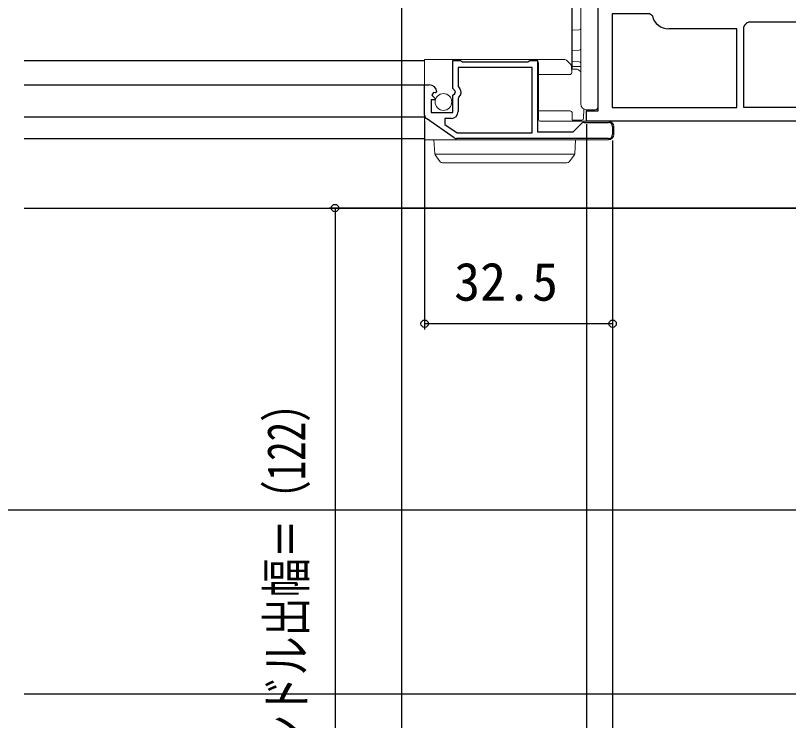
# Model space of a CAD drawing. Units: millimetres, scale not verified. Extents: x -525 to 525, y -783 to 778.
# Drawn here: x 129.4 to 263, y -352.3 to -230.4 of the extents above; entities that cross this region are included whole.
import ezdxf
from ezdxf.enums import TextEntityAlignment as Align

# ---------------------------------------------------------------- set-up
doc = ezdxf.new("R2010")
doc.units = ezdxf.units.MM
doc.header["$LTSCALE"] = 4
for name, color, linetype in [('0-3_YKK_11', 7, 'Continuous'), ('0-4_YKK_12', 2, 'Continuous'), ('0-7_YKK_D', 6, 'Continuous'), ('0-9_YSS_K', 3, 'Continuous')]:
    doc.layers.add(name, color=color, linetype=linetype)
doc.layers.add('0-5_YKK_13', color=4, linetype='Continuous', lineweight=18)
doc.styles.add('ＭＳ ゴシック', font='')
doc.styles.get('ＭＳ ゴシック').set_extended_font_data('MS Gothic')

msp = doc.modelspace()

# ---------------------------------------------------------------- linework, layer by layer
at = {"layer": '0-3_YKK_11'}
for p, q in [((205.248, -251.537), (200.428, -248.172)), ((227.719, -248.863), (231.929, -248.863)), ((232.629, -249.563), (232.629, -250.963)), ((231.929, -251.663), (205.649, -251.663))]:
    msp.add_line(p, q, dxfattribs=at)
for points in [[(284.129, -134.663), (284.129, -195.263), (312.129, -195.263), (312.129, -198.663), (310.229, -198.663), (309.729, -198.163), (309.229, -197.663), (284.129, -197.663), (284.129, -248.663), (282.629, -248.663), (282.629, -261.163), (284.129, -261.163), (284.129, -263.663), (280.129, -263.663), (280.129, -248.663), (228.129, -248.663), (228.129, -246.863), (230.129, -246.863), (230.129, -222.163), (233.429, -222.163)], [(239.51, -230.445), (239.024, -230.063), (232.529, -230.063), (232.529, -246.263)], [(281.729, -246.263), (255.329, -246.263), (255.329, -232.355), (255.505, -231.974)], [(255.84, -231.639), (256.221, -231.463), (281.729, -231.463), (281.729, -246.263)], [(232.529, -246.263), (254.129, -246.263), (254.129, -232.663), (242.329, -232.663)], [(202.228, -243.545), (201.977, -243.756), (201.658, -243.67), (201.388, -244.139), (201.965, -244.716), (201.862, -244.963), (201.229, -244.963), (201.229, -247.163), (205.029, -247.163), (205.029, -244.163), (205.329, -243.863), (205.482, -243.534), (205.029, -242.994), (205.029, -238.163), (206.355, -238.163), (206.529, -238.263), (206.702, -238.363), (217.955, -238.363), (218.129, -238.263), (218.302, -238.163), (219.629, -238.163), (219.629, -250.463), (225.829, -250.463), (227.224, -249.068)], [(205.743, -250.663), (218.729, -250.663), (218.729, -239.363), (205.929, -239.363), (205.929, -242.666), (206.171, -242.956)], [(200.129, -247.598), (200.129, -242.363), (200.933, -242.363)], [(206.036, -244.505), (205.929, -244.735), (205.929, -246.963)], [(204.729, -248.163), (203.629, -248.163), (203.629, -249.187), (205.743, -250.663)]]:
    msp.add_lwpolyline(points, dxfattribs=at)
for centre, radius, start, end in [((242.329, -229.763), 2.9, 193.60896, 269.99999), ((253.629, -229.763), 2.9, 310.32022, 319.67978), ((200.933, -243.663), 1.3, 5.2159, 90.00002), ((205.329, -243.663), 1.1, 310.00519, 40.00001), ((204.729, -246.963), 1.2, 270.00001, 359.99999), ((200.829, -247.598), 0.7, 180.00002, 235.08063), ((227.719, -249.563), 0.7, 89.99997, 134.99996), ((231.929, -249.563), 0.7, 0.00001, 89.99999), ((231.929, -250.963), 0.7, 270.00001, 359.99999), ((205.649, -250.963), 0.7, 235.08065, 270.00008)]:
    msp.add_arc(centre, radius, start, end, dxfattribs=at)
at = {"layer": '0-4_YKK_12'}
for p, q in [((225.629, -239.663), (225.629, -224.163)), ((130.879, -238.163), (200.129, -238.163)), ((130.879, -242.363), (200.129, -242.363)), ((200.129, -247.963), (130.879, -247.963)), ((130.879, -251.663), (200.129, -251.663)), ((130.879, -263.663), (280.629, -263.663))]:
    msp.add_line(p, q, dxfattribs=at)
at = {"layer": '0-5_YKK_13'}
for p, q in [((227.129, -225.163), (227.129, -245.663)), ((230.129, -245.663), (230.129, -225.163)), ((226.834, -232.868), (225.629, -232.889)), ((226.834, -236.368), (225.629, -236.389)), ((200.129, -237.963), (200.129, -238.663)), ((203.234, -237.963), (200.129, -237.963)), ((200.129, -242.363), (200.129, -238.663)), ((203.234, -237.963), (204.224, -237.963)), ((204.224, -237.963), (219.129, -237.963)), ((224.245, -237.963), (219.129, -237.963)), ((219.829, -238.663), (219.829, -247.163)), ((225.023, -238.451), (224.74, -238.168)), ((225.342, -238.769), (225.023, -238.451)), ((225.555, -240.26), (225.547, -239.258)), ((225.629, -238.337), (226.834, -238.358)), ((225.629, -239.163), (226.829, -239.163)), ((226.829, -239.163), (227.129, -239.163)), ((219.829, -240.563), (225.255, -240.563)), ((226.518, -239.663), (225.55, -239.663)), ((227.129, -240.091), (226.713, -239.735)), ((200.129, -247.163), (200.129, -242.363)), ((230.129, -246.163), (230.129, -245.663)), ((200.129, -248.263), (200.129, -247.163)), ((225.316, -246.863), (219.829, -246.863)), ((219.829, -247.163), (219.829, -248.363)), ((225.626, -248.365), (225.616, -247.16)), ((227.611, -248.165), (227.625, -246.527)), ((228.129, -246.663), (229.629, -246.663)), ((200.129, -251.703), (200.129, -248.263)), ((225.643, -248.463), (227.311, -248.463)), ((228.129, -248.662), (228.129, -248.363)), ((220.129, -248.663), (231.929, -248.663)), ((232.829, -249.563), (232.829, -250.963)), ((200.129, -251.863), (200.129, -251.703)), ((205.61, -251.863), (200.129, -251.863)), ((231.929, -251.863), (205.61, -251.863)), ((226.062, -254.366), (201.895, -254.366)), ((201.933, -254.436), (201.945, -254.453)), ((201.945, -254.453), (202.824, -255.657)), ((225.134, -255.657), (226.012, -254.453)), ((226.012, -254.453), (226.024, -254.436)), ((203.228, -255.863), (203.632, -255.863))]:
    msp.add_line(p, q, dxfattribs=at)
for points in [[(228.129, -248.363), (228.129, -248.063), (228.129, -246.663)], [(226.081, -254.278), (226.229, -251.863), (225.231, -251.863), (202.727, -251.863), (201.729, -251.863), (201.876, -254.278)], [(203.632, -255.863), (224.326, -255.863), (224.73, -255.863)]]:
    msp.add_lwpolyline(points, dxfattribs=at)
msp.add_circle((203.379, -245.314), 1.45, dxfattribs=at)
for centre, radius, start, end in [((226.829, -232.568), 0.3, 271, 0), ((226.829, -236.068), 0.3, 271, 0), ((219.129, -238.663), 0.7, 0, 90), ((224.245, -238.663), 0.7, 45, 90), ((224.847, -239.264), 0.7, 0.5, 45), ((226.829, -238.658), 0.3, 0, 89), ((225.255, -240.263), 0.3, 270, 0.5), ((226.518, -239.963), 0.3, 49.39871, 90), ((228.129, -245.663), 1, 180, 270), ((225.316, -247.163), 0.3, 0.5, 90), ((225.316, -247.163), 0.3, 0.5, 90), ((229.629, -246.163), 0.5, 270, 0), ((220.129, -248.363), 0.3, 180, 270), ((225.926, -248.363), 0.3, 180.5, 270), ((227.311, -248.163), 0.3, 270, 359.5), ((231.929, -249.563), 0.9, 0, 90), ((231.929, -250.963), 0.9, 270, 0), ((202.176, -254.26), 0.3, 183.5, 216.09486), ((225.782, -254.26), 0.3, 323.90514, 356.5), ((203.228, -255.363), 0.5, 216.09486, 270), ((224.73, -255.363), 0.5, 270, 323.90514)]:
    msp.add_arc(centre, radius, start, end, dxfattribs=at)
at = {"layer": '0-7_YKK_D'}
for p, q in [((196.129, -218.163), (196.129, -452.666)), ((200.129, -248.598), (200.129, -284.663)), ((228.129, -249.163), (228.129, -452.666)), ((228.129, -249.163), (228.129, -432.666)), ((228.129, -249.213), (228.129, -452.666)), ((232.629, -251.963), (232.629, -284.663)), ((232.629, -251.963), (232.629, -412.666)), ((232.629, -251.963), (232.629, -412.666)), ((282.629, -263.663), (183.629, -263.663)), ((184.629, -263.663), (184.629, -385.475)), ((232.629, -283.663), (200.129, -283.663)), ((-44.184, -315.88), (313.129, -315.88))]:
    msp.add_line(p, q, dxfattribs=at)
for centre in [(184.629, -263.663), (200.129, -283.663), (232.629, -283.663)]:
    msp.add_circle(centre, 0.637, dxfattribs=at)
at = {"layer": '0-9_YSS_K'}
msp.add_line((130.879, -347.663), (284.129, -347.663), dxfattribs=at)

# ---------------------------------------------------------------- texts
at = {"layer": '0-7_YKK_D', "style": 'ＭＳ ゴシック'}
msp.add_text('32.5', height=6.598, dxfattribs=at).set_placement((205.231, -281.663), align=Align.BOTTOM_LEFT)
at = {"layer": '0-7_YKK_D', "style": 'ＭＳ ゴシック', "width": 0.75}
msp.add_text('最大ハンドル出幅＝（122）', height=6.598, rotation=90, dxfattribs=at).set_placement((181.453, -378.243), align=Align.BOTTOM_LEFT)

doc.saveas('drawing.dxf')
